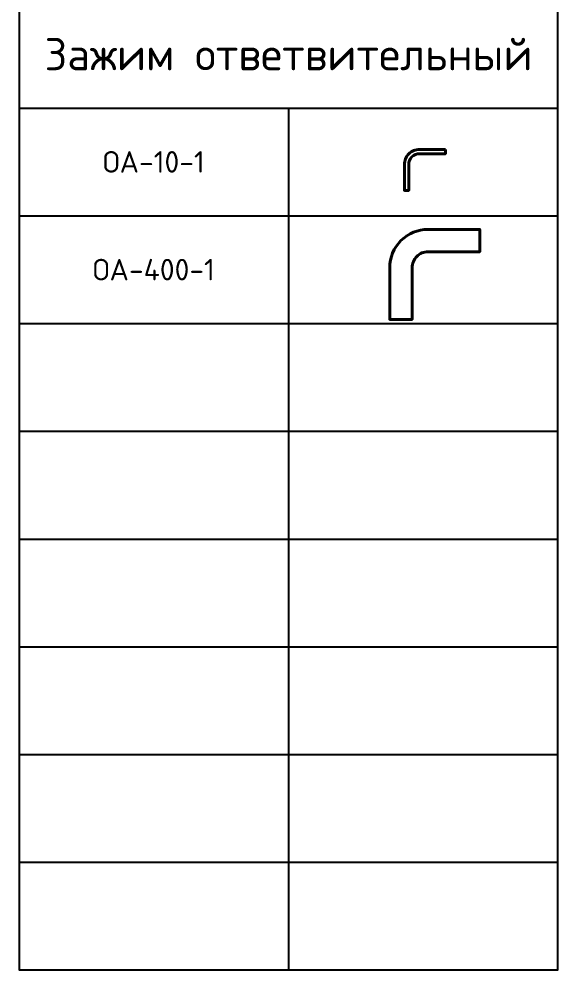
# Model space of a CAD drawing. Header units: millimetres. Extents: x -4267 to 5733, y 1696 to 6196.
# Drawn here: x -1767 to -517, y 1696 to 3903 of the extents above; entities that cross this region are included whole.
import ezdxf

# ---------------------------------------------------------------- set-up
doc = ezdxf.new("R2010")
doc.units = ezdxf.units.MM
doc.layers.add('OPP_Арматура', color=7, linetype='Continuous', lineweight=40)
doc.layers.add('OPP_Тонкая', color=94, linetype='Continuous', lineweight=9)
doc.styles.add('ГОСТ', font='isocpeur.ttf', dxfattribs={"height": 2.5})

# ---------------------------------------------------------------- blocks, each defined once
blk = doc.blocks.new('*U76')
at = {"ltscale": 0.2}
blk.add_lwpolyline([(47.5, 5), (-12.5, 5, 0.414214), (-47.5, -30), (-47.5, -90), (-37.5, -90), (-37.5, -30, -0.414214), (-12.5, -5), (47.5, -5)], format="xyb", close=True, dxfattribs=at)
blk = doc.blocks.new('*U79')
at = {"ltscale": 0.2}
blk.add_lwpolyline([(-15.5, 26), (104.5, 26), (104.5, -26), (-15.5, -26, 0.414214), (-52.5, -63), (-52.5, -183), (-104.5, -183), (-104.5, -63, -0.414214)], format="xyb", close=True, dxfattribs=at)

msp = doc.modelspace()

# ---------------------------------------------------------------- linework, layer by layer
at = {"ltscale": 0.2}
for p, q in [((-1766.5, 3696.4), (-516.5, 3696.4)), ((-1141.5, 3696.4), (-1141.5, 1696.4)), ((-1766.5, 3446.4), (-516.5, 3446.4)), ((-1766.5, 3196.4), (-516.5, 3196.4)), ((-1766.5, 2946.4), (-516.5, 2946.4)), ((-1766.5, 2696.4), (-516.5, 2696.4)), ((-1766.5, 2446.4), (-516.5, 2446.4)), ((-1766.5, 2196.4), (-516.5, 2196.4)), ((-1766.5, 1946.4), (-516.5, 1946.4))]:
    msp.add_line(p, q, dxfattribs=at)
msp.add_lwpolyline([(-516.5, 6196.4), (-1766.5, 6196.4), (-1766.5, 1696.4), (-516.5, 1696.4)], close=True)

# ---------------------------------------------------------------- block references
at = {"layer": 'OPP_Арматура', "color": 0, "linetype": 'ByBlock', "lineweight": -2}
for name, p in [('*U76', (-825.2, 3595.3)), ('*U79', (-802.3, 3388.9))]:
    msp.add_blockref(name, p, dxfattribs=at)

# ---------------------------------------------------------------- texts
at = {"ltscale": 2, "char_height": 50, "width": 625, "attachment_point": 5, "style": 'ГОСТ'}
for s, insert in [('{\\C0;ОА-10-1}', (-1454, 3571.4)), ('{\\C0;ОА-400-1}', (-1454, 3321.4))]:
    msp.add_mtext(s, dxfattribs=dict(at, insert=insert))
at = {"layer": 'OPP_Тонкая', "insert": (-1141.5, 3821.4), "char_height": 75, "width": 1250, "attachment_point": 5, "style": 'ГОСТ'}
msp.add_mtext('Зажим ответвительный', dxfattribs=at)

doc.saveas('drawing.dxf')
